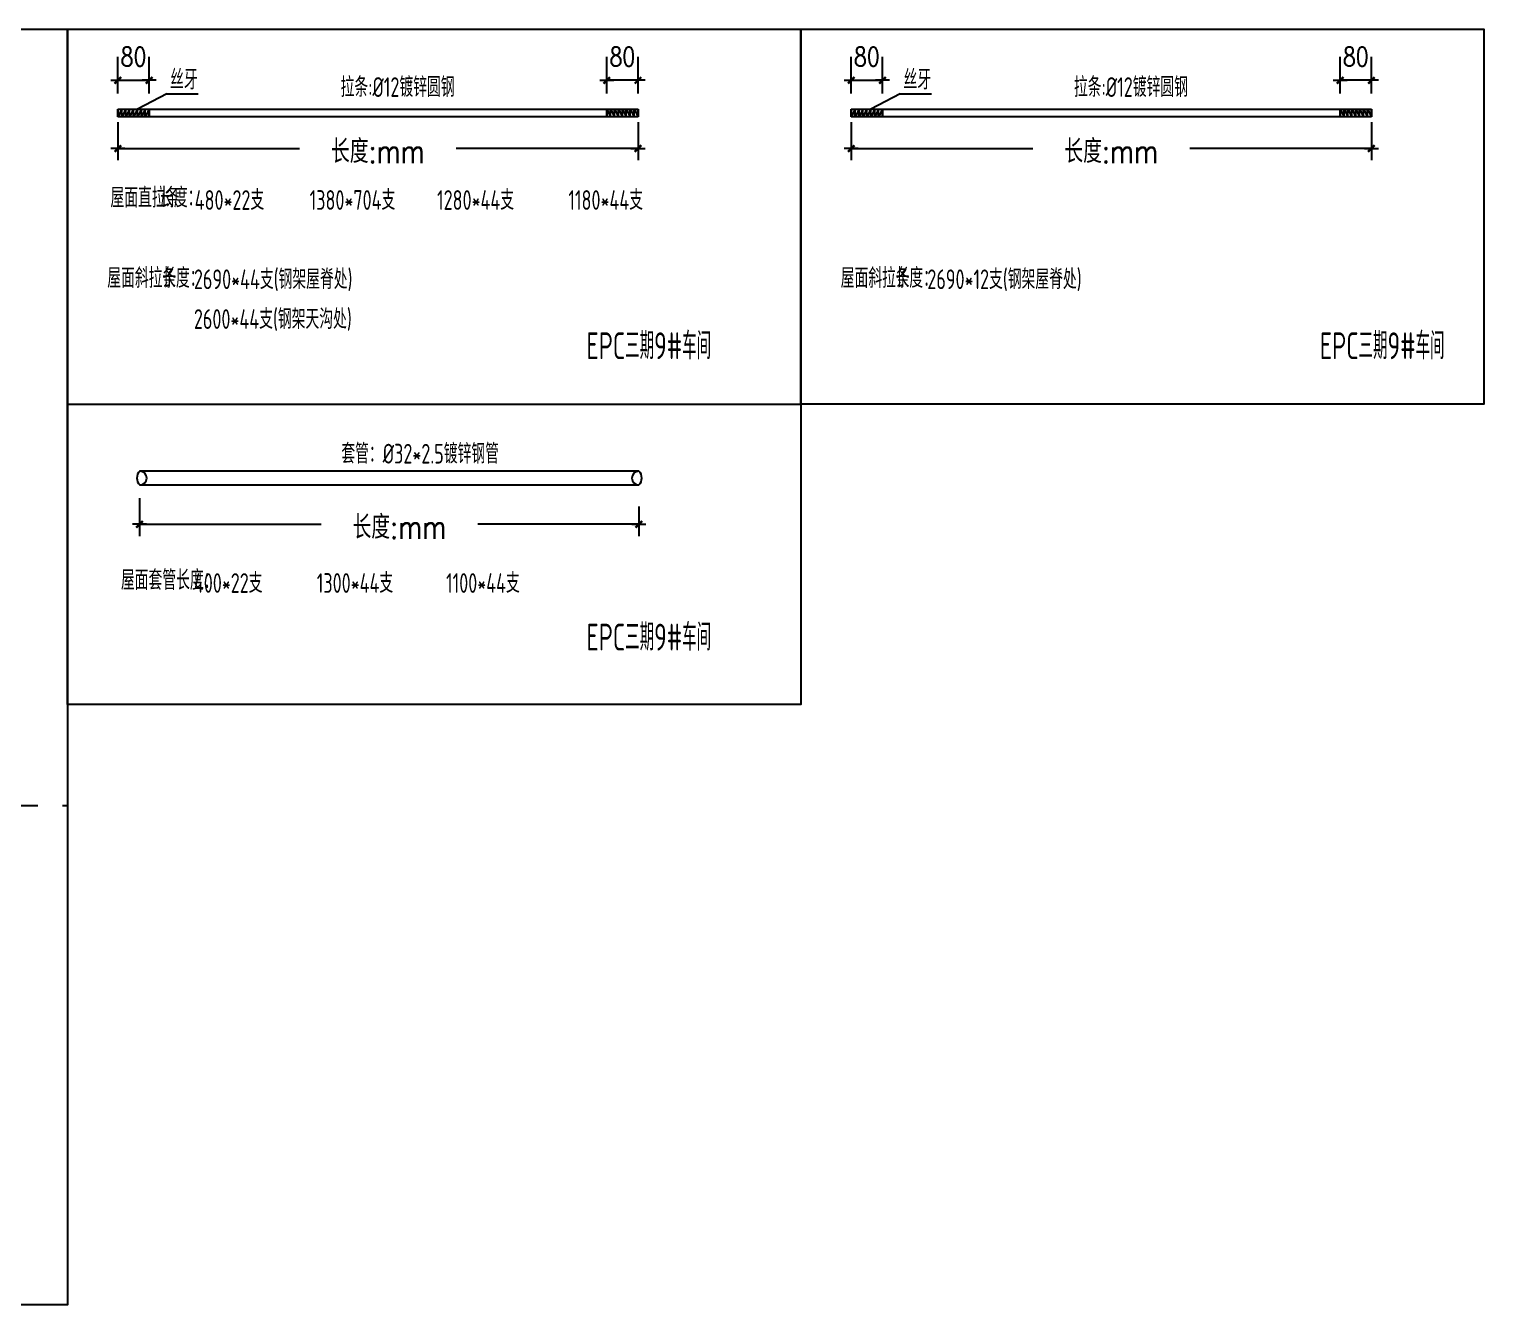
# Model space of a CAD drawing. Header units: millimetres. Extents: x 2451220 to 4527627, y -5186613 to -1639140.
# Drawn here: x 2568677 to 2572397, y -1762974 to -1759711 of the extents above; entities that cross this region are included whole.
import ezdxf

# ---------------------------------------------------------------- set-up
doc = ezdxf.new("R2010")
doc.units = ezdxf.units.MM
doc.header["$LTSCALE"] = 1000
doc.header["$PDMODE"] = 34
doc.linetypes.add('CACHE2', pattern=[0.1875, 0.125, -0.0625])
doc.layers.add('TEXT', color=7, linetype='Continuous')
doc.layers.add('钢架', color=7, linetype='Continuous', lineweight=25)
doc.styles.add('DIM_FONT', font='simplex.shx', dxfattribs={"width": 0.8, "bigfont": 'hztxt.shx'})
doc.styles.add('hz', font='gbenor.shx', dxfattribs={"width": 0.75, "height": 100, "bigfont": 'gbcbig.shx'})
doc.styles.add('TSSD_Rein', font='Tssdeng.shx', dxfattribs={"width": 0.7, "bigfont": 'hztxt.shx'})
doc.dimstyles.new('WGH(1)', dxfattribs={"dimscale": 1.2, "dimtxt": 100, "dimasz": 0.5, "dimexe": 75, "dimexo": 75, "dimgap": 75, "dimtad": 1, "dimdec": 0, "dimzin": 0, "dimdsep": 46, "dimtxsty": 'DIM_FONT', "dimblk1": '_DIMX', "dimblk2": '_DIMX', "dimsah": 1, "dimcen": 0.09, "dimclrd": 3, "dimclre": 3, "dimclrt": 7, "dimadec": 0, "dimazin": 0, "dimtfac": 1, "dimtdec": 0, "dimtix": 1, "dimtmove": 2, "dimatfit": 3, "dimldrblk": '_DIMX', "dimfxl": 1, "dimtolj": 1, "dimtzin": 0, "dimarcsym": 0})

# ---------------------------------------------------------------- blocks, each defined once
blk = doc.blocks.new('_DIMX')
blk.add_line((-150, 0), (150, 0))
at = {"const_width": 50}
blk.add_lwpolyline([(-70, -70), (70, 70)], dxfattribs=at)
blk = doc.blocks.new('*D235')
at = {"color": 3, "lineweight": -2}
for p, q in [((2568903.6, -1759949.5), (2568903.6, -1760046.7)), ((2570233.6, -1759949.5), (2570233.6, -1760046.7)), ((2568903.7, -1760016.7), (2569368.1, -1760016.7)), ((2570233.5, -1760016.7), (2569769, -1760016.7))]:
    blk.add_line(p, q, dxfattribs=at)
at = {"layer": 'Defpoints', "color": 0}
for p in [(2568903.6, -1759859.5), (2570233.6, -1759859.5), (2570233.6, -1760016.7)]:
    blk.add_point(p, dxfattribs=at)
at = {"color": 3, "lineweight": -2, "xscale": 0.12, "yscale": 0.12, "zscale": 0.12, "rotation": 180}
blk.add_blockref('_DIMX', (2568903.6, -1760016.7), dxfattribs=at)
at = {"color": 3, "lineweight": -2, "xscale": 0.12, "yscale": 0.12, "zscale": 0.12}
blk.add_blockref('_DIMX', (2570233.6, -1760016.7), dxfattribs=at)
at = {"color": 7, "insert": (2569568.6, -1760023.7), "char_height": 60, "attachment_point": 5, "style": 'DIM_FONT'}
blk.add_mtext('\\A1;长度:mm', dxfattribs=at)
blk = doc.blocks.new('*D236')
at = {"color": 3, "lineweight": -2}
for p, q in [((2570153.6, -1759875.8), (2570153.6, -1759782.2)), ((2570233.6, -1759875.8), (2570233.6, -1759782.2)), ((2570153.5, -1759842.2), (2570153.3, -1759842.2)), ((2570233.6, -1759842.2), (2570153.6, -1759842.2)), ((2570233.7, -1759842.2), (2570233.8, -1759842.2))]:
    blk.add_line(p, q, dxfattribs=at)
at = {"layer": 'Defpoints', "color": 0}
for p in [(2570153.6, -1759842.2), (2570153.6, -1759935.8), (2570233.6, -1759935.8)]:
    blk.add_point(p, dxfattribs=at)
at = {"color": 3, "lineweight": -2, "xscale": 0.12, "yscale": 0.12, "zscale": 0.12}
blk.add_blockref('_DIMX', (2570153.6, -1759842.2), dxfattribs=at)
at = {"color": 3, "lineweight": -2, "xscale": 0.12, "yscale": 0.12, "zscale": 0.12, "rotation": 180}
blk.add_blockref('_DIMX', (2570233.6, -1759842.2), dxfattribs=at)
at = {"color": 7, "insert": (2570193.6, -1759781.7), "char_height": 48, "attachment_point": 5, "style": 'DIM_FONT'}
blk.add_mtext('\\A1;80', dxfattribs=at)
blk = doc.blocks.new('*D237')
at = {"color": 3, "lineweight": -2}
for p, q in [((2568903.6, -1759875.8), (2568903.6, -1759782.2)), ((2568983.6, -1759875.8), (2568983.6, -1759782.2)), ((2568903.5, -1759842.2), (2568903.3, -1759842.2)), ((2568903.6, -1759842.2), (2568983.6, -1759842.2)), ((2568983.7, -1759842.2), (2568983.8, -1759842.2))]:
    blk.add_line(p, q, dxfattribs=at)
at = {"layer": 'Defpoints', "color": 0}
for p in [(2568983.6, -1759842.2), (2568903.6, -1759935.8), (2568983.6, -1759935.8)]:
    blk.add_point(p, dxfattribs=at)
at = {"color": 3, "lineweight": -2, "xscale": 0.12, "yscale": 0.12, "zscale": 0.12}
blk.add_blockref('_DIMX', (2568903.6, -1759842.2), dxfattribs=at)
at = {"color": 3, "lineweight": -2, "xscale": 0.12, "yscale": 0.12, "zscale": 0.12, "rotation": 180}
blk.add_blockref('_DIMX', (2568983.6, -1759842.2), dxfattribs=at)
at = {"color": 7, "insert": (2568943.6, -1759781.7), "char_height": 48, "attachment_point": 5, "style": 'DIM_FONT'}
blk.add_mtext('\\A1;80', dxfattribs=at)
blk = doc.blocks.new('*D238')
at = {"color": 3, "lineweight": -2}
for p, q in [((2568958.7, -1760910.4), (2568958.7, -1761007.6)), ((2570235.6, -1760931.8), (2570235.6, -1761007.6)), ((2568958.8, -1760977.6), (2569423.2, -1760977.6)), ((2570235.4, -1760977.6), (2569824.1, -1760977.6))]:
    blk.add_line(p, q, dxfattribs=at)
at = {"layer": 'Defpoints', "color": 0}
for p in [(2568958.7, -1760820.4), (2570235.6, -1760841.8), (2570235.6, -1760977.6)]:
    blk.add_point(p, dxfattribs=at)
at = {"color": 3, "lineweight": -2, "xscale": 0.12, "yscale": 0.12, "zscale": 0.12, "rotation": 180}
blk.add_blockref('_DIMX', (2568958.7, -1760977.6), dxfattribs=at)
at = {"color": 3, "lineweight": -2, "xscale": 0.12, "yscale": 0.12, "zscale": 0.12}
blk.add_blockref('_DIMX', (2570235.6, -1760977.6), dxfattribs=at)
at = {"color": 7, "insert": (2569623.7, -1760984.6), "char_height": 60, "attachment_point": 5, "style": 'DIM_FONT'}
blk.add_mtext('\\A1;长度:mm', dxfattribs=at)
blk = doc.blocks.new('*D270')
at = {"color": 3, "lineweight": -2}
for p, q in [((2570778.8, -1759949.5), (2570778.8, -1760046.7)), ((2572108.8, -1759949.5), (2572108.8, -1760046.7)), ((2570778.9, -1760016.7), (2571243.4, -1760016.7)), ((2572108.7, -1760016.7), (2571644.3, -1760016.7))]:
    blk.add_line(p, q, dxfattribs=at)
at = {"layer": 'Defpoints', "color": 0}
for p in [(2570778.8, -1759859.5), (2572108.8, -1759859.5), (2572108.8, -1760016.7)]:
    blk.add_point(p, dxfattribs=at)
at = {"color": 3, "lineweight": -2, "xscale": 0.12, "yscale": 0.12, "zscale": 0.12, "rotation": 180}
blk.add_blockref('_DIMX', (2570778.8, -1760016.7), dxfattribs=at)
at = {"color": 3, "lineweight": -2, "xscale": 0.12, "yscale": 0.12, "zscale": 0.12}
blk.add_blockref('_DIMX', (2572108.8, -1760016.7), dxfattribs=at)
at = {"color": 7, "insert": (2571443.8, -1760023.7), "char_height": 60, "attachment_point": 5, "style": 'DIM_FONT'}
blk.add_mtext('\\A1;长度:mm', dxfattribs=at)
blk = doc.blocks.new('*D271')
at = {"color": 3, "lineweight": -2}
for p, q in [((2572028.8, -1759875.8), (2572028.8, -1759782.2)), ((2572108.8, -1759875.8), (2572108.8, -1759782.2)), ((2572028.7, -1759842.2), (2572028.6, -1759842.2)), ((2572108.8, -1759842.2), (2572028.8, -1759842.2)), ((2572108.9, -1759842.2), (2572109.1, -1759842.2))]:
    blk.add_line(p, q, dxfattribs=at)
at = {"layer": 'Defpoints', "color": 0}
for p in [(2572028.8, -1759842.2), (2572028.8, -1759935.8), (2572108.8, -1759935.8)]:
    blk.add_point(p, dxfattribs=at)
at = {"color": 3, "lineweight": -2, "xscale": 0.12, "yscale": 0.12, "zscale": 0.12}
blk.add_blockref('_DIMX', (2572028.8, -1759842.2), dxfattribs=at)
at = {"color": 3, "lineweight": -2, "xscale": 0.12, "yscale": 0.12, "zscale": 0.12, "rotation": 180}
blk.add_blockref('_DIMX', (2572108.8, -1759842.2), dxfattribs=at)
at = {"color": 7, "insert": (2572068.8, -1759781.7), "char_height": 48, "attachment_point": 5, "style": 'DIM_FONT'}
blk.add_mtext('\\A1;80', dxfattribs=at)
blk = doc.blocks.new('*D272')
at = {"color": 3, "lineweight": -2}
for p, q in [((2570778.8, -1759875.8), (2570778.8, -1759782.2)), ((2570858.8, -1759875.8), (2570858.8, -1759782.2)), ((2570778.7, -1759842.2), (2570778.6, -1759842.2)), ((2570778.8, -1759842.2), (2570858.8, -1759842.2)), ((2570858.9, -1759842.2), (2570859.1, -1759842.2))]:
    blk.add_line(p, q, dxfattribs=at)
at = {"layer": 'Defpoints', "color": 0}
for p in [(2570858.8, -1759842.2), (2570778.8, -1759935.8), (2570858.8, -1759935.8)]:
    blk.add_point(p, dxfattribs=at)
at = {"color": 3, "lineweight": -2, "xscale": 0.12, "yscale": 0.12, "zscale": 0.12}
blk.add_blockref('_DIMX', (2570778.8, -1759842.2), dxfattribs=at)
at = {"color": 3, "lineweight": -2, "xscale": 0.12, "yscale": 0.12, "zscale": 0.12, "rotation": 180}
blk.add_blockref('_DIMX', (2570858.8, -1759842.2), dxfattribs=at)
at = {"color": 7, "insert": (2570818.8, -1759781.7), "char_height": 48, "attachment_point": 5, "style": 'DIM_FONT'}
blk.add_mtext('\\A1;80', dxfattribs=at)

msp = doc.modelspace()

# ---------------------------------------------------------------- linework, layer by layer
for p, q in [((2569029.1, -1759876.7), (2568953.6, -1759915.8)), ((2569029.1, -1759876.7), (2569108.9, -1759876.7)), ((2570904.3, -1759876.7), (2570828.8, -1759915.8)), ((2570904.3, -1759876.7), (2570984.1, -1759876.7)), ((2568903.6, -1759915.8), (2570233.6, -1759915.8)), ((2568903.6, -1759915.8), (2568903.6, -1759915.8)), ((2568903.6, -1759915.8), (2568903.6, -1759935.8)), ((2568903.6, -1759935.8), (2568903.6, -1759915.8)), ((2568903.6, -1759935.8), (2568903.6, -1759915.8)), ((2568913.6, -1759915.8), (2568903.6, -1759935.8)), ((2568913.6, -1759935.8), (2568913.6, -1759915.8)), ((2568923.6, -1759915.8), (2568913.6, -1759935.8)), ((2568923.6, -1759935.8), (2568923.6, -1759915.8)), ((2568933.6, -1759915.8), (2568923.6, -1759935.8)), ((2568933.6, -1759935.8), (2568933.6, -1759915.8)), ((2568943.6, -1759915.8), (2568933.6, -1759935.8)), ((2568943.6, -1759935.8), (2568943.6, -1759915.8)), ((2568953.6, -1759915.8), (2568943.6, -1759935.8)), ((2568953.6, -1759935.8), (2568953.6, -1759915.8)), ((2568963.6, -1759915.8), (2568953.6, -1759935.8)), ((2568963.6, -1759935.8), (2568963.6, -1759915.8)), ((2568973.6, -1759915.8), (2568963.6, -1759935.8)), ((2568973.6, -1759935.8), (2568973.6, -1759915.8)), ((2568983.6, -1759915.8), (2568973.6, -1759935.8)), ((2568983.6, -1759915.8), (2568983.6, -1759935.8)), ((2568983.6, -1759935.8), (2568983.6, -1759915.8)), ((2570153.6, -1759915.8), (2570153.6, -1759935.8)), ((2570153.6, -1759935.8), (2570153.6, -1759915.8)), ((2570153.6, -1759915.8), (2570163.6, -1759935.8)), ((2570163.6, -1759935.8), (2570163.6, -1759915.8)), ((2570163.6, -1759915.8), (2570173.6, -1759935.8)), ((2570173.6, -1759935.8), (2570173.6, -1759915.8)), ((2570173.6, -1759915.8), (2570183.6, -1759935.8)), ((2570183.6, -1759935.8), (2570183.6, -1759915.8)), ((2570183.6, -1759915.8), (2570193.6, -1759935.8)), ((2570193.6, -1759935.8), (2570193.6, -1759915.8)), ((2570193.6, -1759915.8), (2570203.6, -1759935.8)), ((2570203.6, -1759935.8), (2570203.6, -1759915.8)), ((2570203.6, -1759915.8), (2570213.6, -1759935.8)), ((2570213.6, -1759935.8), (2570213.6, -1759915.8)), ((2570213.6, -1759915.8), (2570223.6, -1759935.8)), ((2570223.6, -1759935.8), (2570223.6, -1759915.8)), ((2570223.6, -1759915.8), (2570233.6, -1759935.8)), ((2570233.6, -1759915.8), (2570233.6, -1759915.8)), ((2570233.6, -1759915.8), (2570233.6, -1759935.8)), ((2570233.6, -1759935.8), (2570233.6, -1759915.8)), ((2570233.6, -1759935.8), (2570233.6, -1759915.8)), ((2570778.8, -1759915.8), (2572108.8, -1759915.8)), ((2570778.8, -1759915.8), (2570778.8, -1759915.8)), ((2570778.8, -1759915.8), (2570778.8, -1759935.8)), ((2570778.8, -1759935.8), (2570778.8, -1759915.8)), ((2570778.8, -1759935.8), (2570778.8, -1759915.8)), ((2570788.8, -1759915.8), (2570778.8, -1759935.8)), ((2570788.8, -1759935.8), (2570788.8, -1759915.8)), ((2570798.8, -1759915.8), (2570788.8, -1759935.8)), ((2570798.8, -1759935.8), (2570798.8, -1759915.8)), ((2570808.8, -1759915.8), (2570798.8, -1759935.8)), ((2570808.8, -1759935.8), (2570808.8, -1759915.8)), ((2570818.8, -1759915.8), (2570808.8, -1759935.8)), ((2570818.8, -1759935.8), (2570818.8, -1759915.8)), ((2570828.8, -1759915.8), (2570818.8, -1759935.8)), ((2570828.8, -1759935.8), (2570828.8, -1759915.8)), ((2570838.8, -1759915.8), (2570828.8, -1759935.8)), ((2570838.8, -1759935.8), (2570838.8, -1759915.8)), ((2570848.8, -1759915.8), (2570838.8, -1759935.8)), ((2570848.8, -1759935.8), (2570848.8, -1759915.8)), ((2570858.8, -1759915.8), (2570848.8, -1759935.8)), ((2570858.8, -1759915.8), (2570858.8, -1759935.8)), ((2570858.8, -1759935.8), (2570858.8, -1759915.8)), ((2572028.8, -1759915.8), (2572028.8, -1759935.8)), ((2572028.8, -1759935.8), (2572028.8, -1759915.8)), ((2572028.8, -1759915.8), (2572038.8, -1759935.8)), ((2572038.8, -1759935.8), (2572038.8, -1759915.8)), ((2572038.8, -1759915.8), (2572048.8, -1759935.8)), ((2572048.8, -1759935.8), (2572048.8, -1759915.8)), ((2572048.8, -1759915.8), (2572058.8, -1759935.8)), ((2572058.8, -1759935.8), (2572058.8, -1759915.8)), ((2572058.8, -1759915.8), (2572068.8, -1759935.8)), ((2572068.8, -1759935.8), (2572068.8, -1759915.8)), ((2572068.8, -1759915.8), (2572078.8, -1759935.8)), ((2572078.8, -1759935.8), (2572078.8, -1759915.8)), ((2572078.8, -1759915.8), (2572088.8, -1759935.8)), ((2572088.8, -1759935.8), (2572088.8, -1759915.8)), ((2572088.8, -1759915.8), (2572098.8, -1759935.8)), ((2572098.8, -1759935.8), (2572098.8, -1759915.8)), ((2572098.8, -1759915.8), (2572108.8, -1759935.8)), ((2572108.8, -1759915.8), (2572108.8, -1759915.8)), ((2572108.8, -1759915.8), (2572108.8, -1759935.8)), ((2572108.8, -1759935.8), (2572108.8, -1759915.8)), ((2572108.8, -1759935.8), (2572108.8, -1759915.8)), ((2570233.6, -1759935.8), (2568903.6, -1759935.8)), ((2572108.8, -1759935.8), (2570778.8, -1759935.8)), ((2568774.4, -1760670.1), (2570649.6, -1760670.1)), ((2570235.6, -1760841.8), (2568958.7, -1760841.8)), ((2568958.7, -1760876.8), (2570235.6, -1760876.8)), ((2568959.8, -1760876.8), (2568959.8, -1760876.8)), ((2570235.6, -1760876.8), (2570235.6, -1760876.8))]:
    msp.add_line(p, q)
at = {"linetype": 'CACHE2'}
msp.add_line((2564636.6, -1761696.7), (2568774.6, -1761696.7), dxfattribs=at)
for points in [[(2564636.6, -1759711.2), (2568774.4, -1759711.2), (2568774.4, -1762973.7), (2564636.6, -1762973.7)], [(2568774.4, -1759711.2), (2570649.6, -1759711.2), (2570649.6, -1761438.5), (2568774.4, -1761438.5)], [(2570649.6, -1759711.2), (2572396.5, -1759711.2), (2572396.5, -1760670.1), (2570649.6, -1760670.1)]]:
    msp.add_lwpolyline(points, close=True)
for centre, radius, start, end in [((2568975.6, -1760859.3), 23.5, 132.0023, 227.9977), ((2568959.8, -1760859.3), 17.5, 270, 90), ((2570235.6, -1760859.3), 17.5, 90, 270), ((2570219.8, -1760859.3), 23.5, 312.0023, 47.9977)]:
    msp.add_arc(centre, radius, start, end)

# ---------------------------------------------------------------- texts
at = {"layer": 'TEXT', "style": 'TSSD_Rein', "width": 0.7}
for s, p in [('丝牙', (2569037.1, -1759865.5)), ('丝牙', (2570912.3, -1759865.5)), ('拉条:%%C12镀锌圆钢', (2569473, -1759884.7)), ('拉条:%%C12镀锌圆钢', (2571348.2, -1759884.7)), ('屋面直拉条', (2568884.7, -1760167.5)), ('长度：', (2569011.5, -1760167.1)), ('480*22支', (2569100, -1760173.5)), ('1380*704支', (2569393.9, -1760173.5)), ('1280*44支', (2569719.7, -1760173.5)), ('1180*44支', (2570055.5, -1760173.5)), ('屋面斜拉条', (2568876.5, -1760373)), ('长度：', (2569016.9, -1760372.7)), ('2690*44支(钢架屋脊处)', (2569098, -1760376.2)), ('屋面斜拉条', (2570751.8, -1760373)), ('长度：', (2570892.1, -1760372.7)), ('2690*12支(钢架屋脊处)', (2570973.3, -1760376.2)), ('2600*44支(钢架天沟处)', (2569098, -1760477.9)), ('套管：%%C32*2.5镀锌钢管', (2569475, -1760822.2)), ('屋面套管长度：', (2568911.4, -1761145.4)), ('400*22支', (2569098, -1761152.9)), ('1300*44支', (2569412.3, -1761152.9)), ('1100*44支', (2569742.7, -1761152.9))]:
    msp.add_text(s, height=50.4, dxfattribs=at).set_placement(p)
at = {"layer": '钢架', "lineweight": 13, "char_height": 68.58, "width": 497.854, "attachment_point": 1, "style": 'hz'}
for insert in [(2570101.7, -1760486.7), (2571977, -1760486.7), (2570101.7, -1761231.8)]:
    msp.add_mtext('EPC三期9#车间', dxfattribs=dict(at, insert=insert))

# ---------------------------------------------------------------- dimensions: what is measured, and where the dimension line sits
for base, p1, p2, picture, middle in [((2568983.6, -1759842.2), (2568903.6, -1759935.8), (2568983.6, -1759935.8), '*D237', (2568943.6, -1759781.7)), ((2570858.8, -1759842.2), (2570778.8, -1759935.8), (2570858.8, -1759935.8), '*D272', (2570818.8, -1759781.7))]:
    dim = msp.add_linear_dim(base=base, p1=p1, p2=p2, dimstyle='WGH(1)', override={"dimtxt": 40, "dimasz": 0.1, "dimexe": 50, "dimexo": 50})
    dim.commit()
    dim.dimension.update_dxf_attribs({"geometry": picture, "text_midpoint": middle, "dimtype": 160})
for base, p1, p2, picture, middle in [((2570153.6, -1759842.2), (2570233.6, -1759935.8), (2570153.6, -1759935.8), '*D236', (2570193.6, -1759781.7)), ((2572028.8, -1759842.2), (2572108.8, -1759935.8), (2572028.8, -1759935.8), '*D271', (2572068.8, -1759781.7))]:
    dim = msp.add_linear_dim(base=base, p1=p1, p2=p2, angle=180, dimstyle='WGH(1)', override={"dimtxt": 40, "dimasz": 0.1, "dimexe": 50, "dimexo": 50})
    dim.commit()
    dim.dimension.update_dxf_attribs({"geometry": picture, "text_midpoint": middle, "dimtype": 160})
for base, p1, p2, override, picture, middle in [((2570233.6, -1760016.7), (2568903.6, -1759859.5), (2570233.6, -1759859.5), {"dimtxt": 50, "dimasz": 0.1, "dimexe": 25}, '*D235', (2569568.6, -1760023.7)), ((2572108.8, -1760016.7), (2570778.8, -1759859.5), (2572108.8, -1759859.5), {"dimtxt": 50, "dimasz": 0.1, "dimexe": 25}, '*D270', (2571443.8, -1760023.7)), ((2570235.6, -1760977.6), (2568958.7, -1760820.4), (2570235.6, -1760841.8), {"dimtxt": 50, "dimasz": 0.1, "dimexe": 25, "dimexo": 75}, '*D238', (2569623.7, -1760984.6))]:
    dim = msp.add_linear_dim(base=base, p1=p1, p2=p2, text='长度:mm', dimstyle='WGH(1)', override=override)
    dim.commit()
    dim.dimension.update_dxf_attribs({"geometry": picture, "text_midpoint": middle, "dimtype": 160})

doc.saveas('drawing.dxf')
